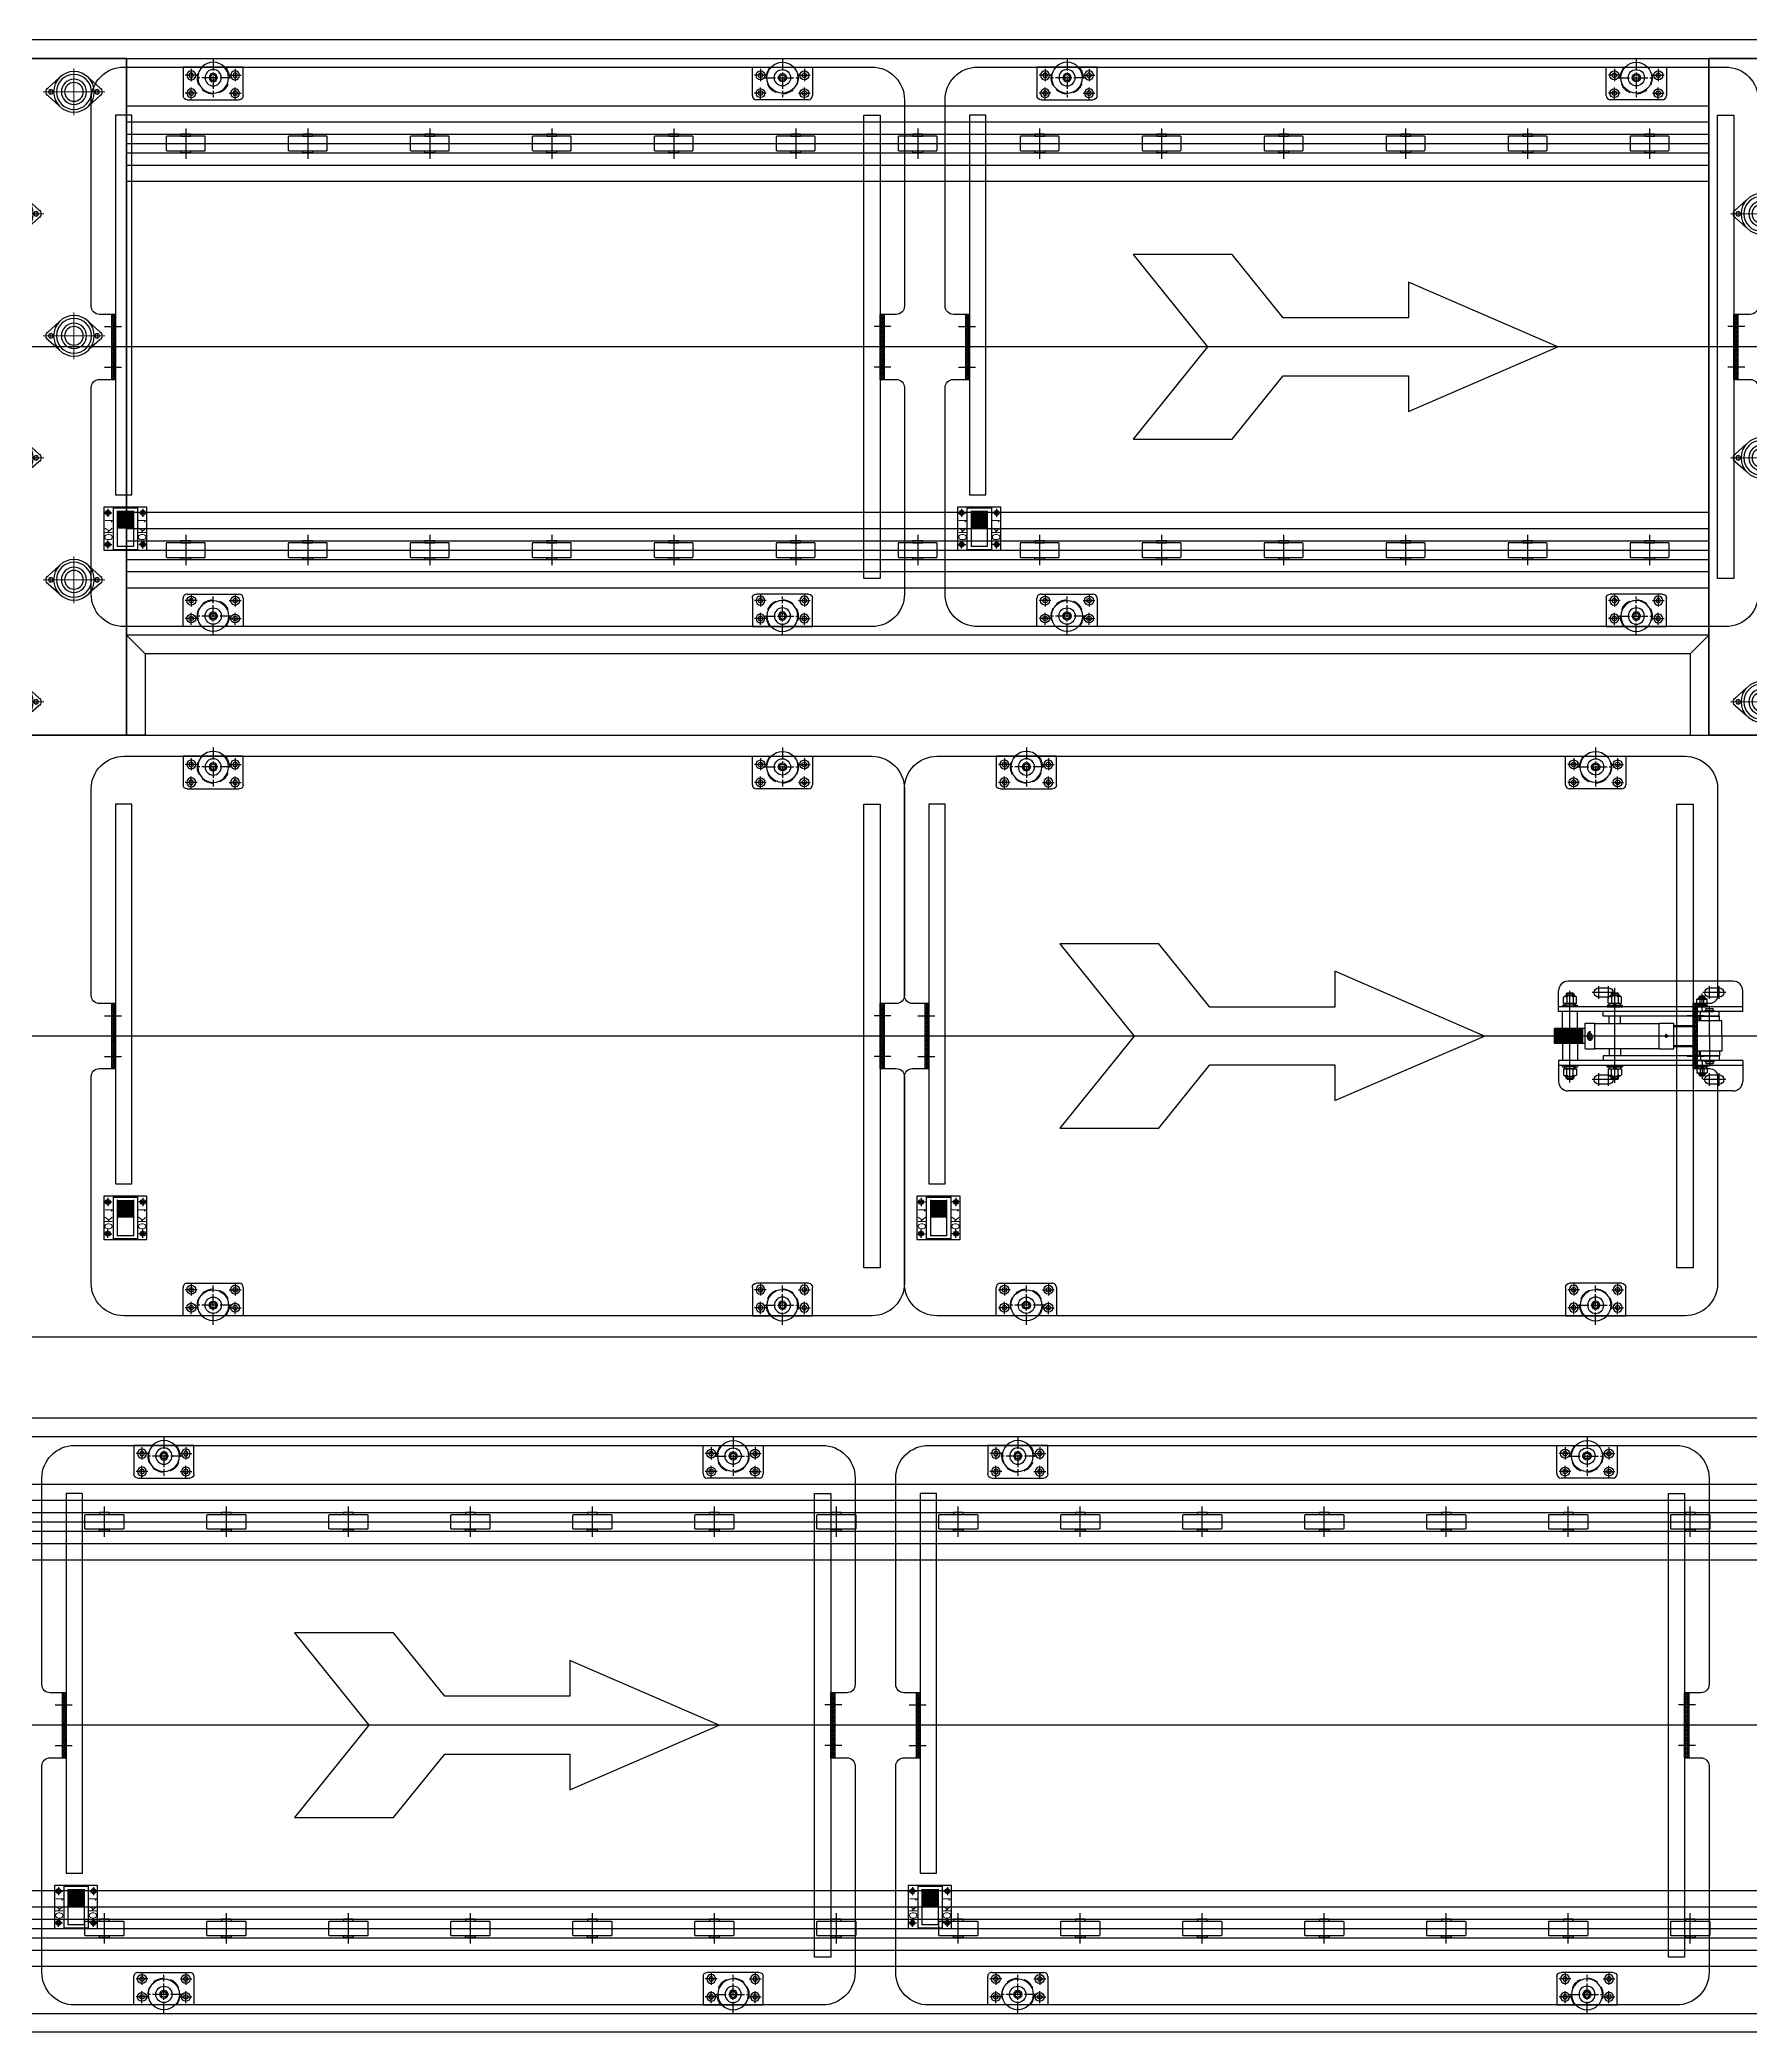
# Model space of a CAD drawing. Extents: x 539033 to 804858, y 468425 to 1263560.
# Drawn here: x 740107 to 742209, y 507646 to 510096 of the extents above; entities that cross this region are included whole.
import ezdxf

# ---------------------------------------------------------------- set-up
doc = ezdxf.new("R2010")
doc.units = 0
doc.header["$LTSCALE"] = 1000
doc.header["$MEASUREMENT"] = 0
for name, pattern in [('1', [0]), ('CENTER', [50.8, 31.75, -6.35, 6.35, -6.35]), ('CENTER2', [1.125, 0.75, -0.125, 0.125, -0.125]), ('DASHED2', [0.375, 0.25, -0.125]), ('HIDDEN', [0.375, 0.25, -0.125])]:
    doc.linetypes.add(name, pattern=pattern)
doc.layers.get('0').update_dxf_attribs({"linetype": 'CONTINUOUS'})
doc.layers.add('2', color=7, linetype='1', lineweight=15)
doc.layers.add('CAXA0', color=7, linetype='CONTINUOUS', lineweight=25)
doc.layers.add('C', color=1, linetype='CONTINUOUS')
doc.layers.add('线体内容', color=7, linetype='CONTINUOUS')
doc.styles.get("Standard").update_dxf_attribs({"font": 'txt.shx', "width": 0.7, "height": 500, "bigfont": 'hzdx.shx'})

# ---------------------------------------------------------------- blocks, each defined once
blk = doc.blocks.new('A$C02164963')
for p, q in [((0, 53), (0, 0)), ((53, 53), (0, 53)), ((11.5, 53), (11.5, 0)), ((11.5, 52), (41.5, 52)), ((41.5, 53), (41.5, 0)), ((53, 0), (53, 53)), ((16.5, 48.5), (16.5, 4.5)), ((36.5, 48.5), (36.5, 4.5)), ((11.5, 1), (41.5, 1)), ((36.5, 4.5), (16.5, 4.5)), ((0, 0), (53, 0))]:
    blk.add_line(p, q)
at = {"color": 1, "linetype": 'CENTER'}
for p, q in [((5, 51), (5, 41)), ((48, 51), (48, 41)), ((0, 46), (10, 46)), ((53, 46), (43, 46)), ((0, 7), (10, 7)), ((5, 2), (5, 12)), ((53, 7), (43, 7)), ((48, 2), (48, 12))]:
    blk.add_line(p, q, dxfattribs=at)
at = {"const_width": 20}
blk.add_lwpolyline([(26.5, 26.5), (26.5, 48.5)], dxfattribs=at)
for centre, radius in [((5, 46), 3), ((5, 46), 1.5), ((48, 46), 3), ((48, 46), 1.5), ((5, 7), 3), ((5, 7), 1.5), ((48, 7), 3), ((48, 7), 1.5)]:
    blk.add_circle(centre, radius)
at = {"text_generation_flag": 4}
for s, p in [('OK', (1.5, 11.8)), ('1', (1.7, 32.2)), ('1', (42.6, 32.2)), ('OK', (42.9, 11.8))]:
    blk.add_text(s, height=9, rotation=90, dxfattribs=at).set_placement(p)
blk = doc.blocks.new('A$C21B97B69')
at = {"color": 1, "linetype": 'CENTER2', "ltscale": 0.02}
for p, q in [((37, 51), (37, 2.9)), ((17.2, 30), (2.7, 30)), ((10, 37.9), (10, 22.7)), ((13.6, 27), (60.4, 27)), ((32, 27), (41.8, 27)), ((56.8, 30), (71.3, 30)), ((64, 37.9), (64, 22.7)), ((17.2, 8), (2.7, 8)), ((10, 0.1), (10, 15.3)), ((56.8, 8), (71.3, 8)), ((64, 0.1), (64, 15.3))]:
    blk.add_line(p, q, dxfattribs=at)
at = {"color": 4}
for p, q in [((0, 40), (74, 40)), ((0, 5), (0, 40)), ((74, 40), (74, 5)), ((69, 0), (5, 0))]:
    blk.add_line(p, q, dxfattribs=at)
for centre, radius in [((10, 30), 5.5), ((10, 30), 2.75), ((37, 27), 19), ((37, 27), 10), ((37, 27), 5), ((37, 27), 3.38), ((64, 30), 5.5), ((64, 30), 2.75), ((10, 8), 5.5), ((10, 8), 2.75), ((64, 8), 5.5), ((64, 8), 2.75)]:
    blk.add_circle(centre, radius, dxfattribs=at)
at = {"color": 4, "linetype": 'HIDDEN', "lineweight": 9, "ltscale": 0.06}
blk.add_arc((36.9, 27), 20, 139.3169, 40.6831, dxfattribs=at)
at = {"color": 4}
for centre, start, end in [((5, 5), 180, 270), ((69, 5), 270, 0)]:
    blk.add_arc(centre, 5, start, end, dxfattribs=at)
blk = doc.blocks.new('A$C2E146BF2')
h = blk.add_hatch()
h.set_pattern_fill('ANSI37', color=2, scale=15, style=0)
h.set_pattern_definition([(135, (109616.842, 27284.7453), (1.325825215, 1.325825215), []), (45, (109616.842, 27284.7453), (1.325825215, -1.325825215), [])])
h.paths.add_polyline_path([(30, 395), (25, 395), (25, 315), (30, 315)])
h = blk.add_hatch()
h.set_pattern_fill('ANSI37', color=2, scale=15, style=0)
h.set_pattern_definition([(45, (-108616.8856, 27284.7453), (-1.325825215, 1.325825215), []), (135, (-108616.8856, 27284.7453), (-1.325825215, -1.325825215), [])])
h.paths.add_polyline_path([(970, 395), (975, 395), (975, 315), (970, 315)])
at = {"color": 1, "linetype": 'CENTER'}
for p, q in [((16.4, 380), (37.3, 380)), ((983.5, 380), (962.6, 380)), ((16.4, 330), (37.3, 330)), ((983.5, 330), (962.6, 330))]:
    blk.add_line(p, q, dxfattribs=at)
at = {"color": 4}
blk.add_lwpolyline([(10, 395, -0.414214), (0, 405), (0, 659, -0.414214), (40, 699), (960, 699, -0.414214), (1000, 659), (1000, 405, -0.414214), (990, 395), (970, 395), (970, 315), (990, 315, -0.414214), (1000, 305), (1000, 51, -0.414214), (960, 11), (40, 11, -0.414214), (0, 51), (0, 305, -0.414214), (10, 315), (30, 315), (30, 395)], format="xyb", close=True, dxfattribs=at)
for points in [[(30, 395), (25, 395), (25, 315), (30, 315)], [(970, 395), (975, 395), (975, 315), (970, 315)]]:
    blk.add_lwpolyline(points, close=True, dxfattribs=at)
at = {"layer": 'CAXA0', "lineweight": 25}
for points in [[(30, 640), (30, 173.1), (50, 173.1), (50, 640)], [(950, 70), (950, 640), (970, 640), (970, 70)]]:
    blk.add_lwpolyline(points, close=True, dxfattribs=at)
at = {"linetype": 'ByBlock', "xscale": -1}
blk.add_blockref('A$C21B97B69', (187, 659), dxfattribs=at)
at = {"linetype": 'ByBlock'}
blk.add_blockref('A$C21B97B69', (813, 659), dxfattribs=at)
blk.add_blockref('A$C02164963', (15.4, 105))
at = {"linetype": 'ByBlock', "rotation": 180}
blk.add_blockref('A$C21B97B69', (187, 51), dxfattribs=at)
at = {"linetype": 'ByBlock', "xscale": -1, "rotation": 180}
blk.add_blockref('A$C21B97B69', (813, 51), dxfattribs=at)
blk = doc.blocks.new('A$C39D3793F')
for p, q in [((6, 33.5), (19.2, 45.2)), ((69.8, 33.5), (56.5, 45.2)), ((6, 23.6), (19.2, 11.9)), ((69.8, 23.6), (56.5, 11.9))]:
    blk.add_line(p, q)
for centre, radius in [((37.9, 28.6), 25), ((37.9, 28.6), 21.5), ((9.4, 28.6), 2.75), ((37.9, 28.6), 15.5), ((37.9, 28.6), 11.5), ((66.4, 28.6), 2.75)]:
    blk.add_circle(centre, radius)
for centre, start, end in [((9.4, 28.6), 124.3878, 235.6122), ((66.4, 28.6), 304.3878, 55.6122)]:
    blk.add_arc(centre, 6, start, end)
at = {"layer": '2', "color": 1, "linetype": 'CENTER'}
for p, q in [((37.9, 57.2), (37.9, 0)), ((0, 28.6), (75.7, 28.6)), ((9.4, 31.1), (9.4, 26)), ((66.4, 31.1), (66.4, 26))]:
    blk.add_line(p, q, dxfattribs=at)
blk = doc.blocks.new('A$C1B1E489D')
for points in [[(0, 0), (1254, 0), (1254, 832), (0, 832)], [(0, 832), (1254, 832), (1254, 0), (0, 0)]]:
    blk.add_lwpolyline(points, close=True)
at = {"extrusion": (0, 0, -1), "zscale": -1, "rotation": 180}
for p in [(-101.6, 819.6), (-251.6, 819.6), (-401.6, 819.6), (-551.6, 819.6), (-701.6, 819.6), (-851.6, 819.6), (-1001.6, 819.6), (-1151.6, 819.6), (-26.6, 669.6), (-176.6, 669.6), (-326.6, 669.6), (-476.6, 669.6), (-626.6, 669.6), (-776.6, 669.6), (-926.6, 669.6), (-1076.6, 669.6), (-101.6, 519.6), (-251.6, 519.6), (-401.6, 519.6), (-551.6, 519.6), (-701.6, 519.6), (-851.6, 519.6), (-1001.6, 519.6), (-1151.6, 519.6), (-26.6, 369.6), (-176.6, 369.6), (-326.6, 369.6), (-476.6, 369.6), (-626.6, 369.6), (-776.6, 369.6), (-926.6, 369.6), (-1076.6, 369.6), (-101.6, 219.6), (-251.6, 219.6), (-401.6, 219.6), (-551.6, 219.6), (-701.6, 219.6), (-851.6, 219.6), (-1001.6, 219.6), (-1151.6, 219.6), (-26.6, 69.6), (-176.6, 69.6), (-326.6, 69.6), (-476.6, 69.6), (-626.6, 69.6), (-776.6, 69.6), (-926.6, 69.6), (-1076.6, 69.6)]:
    blk.add_blockref('A$C39D3793F', p, dxfattribs=at)
blk = doc.blocks.new('A$C7EE138A1')
at = {"color": 3}
for p, q in [((23, 24), (23, 29.8)), ((23, 28.9), (23, 19)), ((23, 18.1), (23, 24))]:
    blk.add_line(p, q, dxfattribs=at)
at = {"layer": 'C', "color": 3, "linetype": 'Continuous'}
for points in [[(0, 24), (0, 30), (2.5, 30), (2.5, 18), (0, 18)], [(23, 24), (23, 30), (20.5, 30), (20.5, 18), (23, 18)]]:
    blk.add_lwpolyline(points, close=True, dxfattribs=at)
blk.add_lwpolyline([(20.5, 1), (20.5, 47, 0.414214), (19.5, 48), (3.5, 48, 0.414214), (2.5, 47), (2.5, 1, 0.414214), (3.5, 0), (19.5, 0, 0.414214)], format="xyb", close=True, dxfattribs=at)
blk = doc.blocks.new('A$C0280721A')
at = {"color": 1, "linetype": 'CENTER'}
blk.add_line((24, 37.3), (24, 0), dxfattribs=at)
at = {"color": 1, "linetype": 'CENTER', "rotation": 90}
blk.add_blockref('A$C7EE138A1', (48, 7.2), dxfattribs=at)
blk = doc.blocks.new('A$C2D7B282C')
for p, q in [((0, 93), (1946, 93)), ((0, 58), (0, 93)), ((1946, 58), (1946, 93)), ((0, 73), (1946, 73)), ((0, 58), (1946, 58)), ((0, 35), (1946, 35)), ((0, 0), (0, 35)), ((1946, 0), (1946, 35)), ((0, 20), (1946, 20)), ((0, 0), (1946, 0))]:
    blk.add_line(p, q)
at = {"color": 1, "linetype": 'CENTER'}
blk.add_line((0, 46.5), (1946, 46.5), dxfattribs=at)
at = {"linetype": 'ByBlock'}
for p in [(49, 27.8), (199, 27.8), (349, 27.8), (499, 27.8), (649, 27.8), (799, 27.8), (949, 27.8), (1099, 27.8), (1249, 27.8), (1399, 27.8), (1549, 27.8), (1699, 27.8), (1849, 27.8)]:
    blk.add_blockref('A$C0280721A', p, dxfattribs=at)
blk = doc.blocks.new('A$C345078F3')
for p, q in [((4577, 783), (4600, 760)), ((6523, 783), (6500, 760))]:
    blk.add_line(p, q)
blk.add_lwpolyline([(23, 660), (23, 1492), (7777, 1492), (7777, 660), (7800, 660), (7800, 1515), (0, 1515), (0, 660)])
at = {"color": 1, "linetype": 'CENTER'}
blk.add_lwpolyline([(7150, 0), (7150, 1137.5), (650, 1137.5), (650, 0)], dxfattribs=at)
at = {"layer": '线体内容', "linetype": 'DASHED2', "ltscale": 100}
blk.add_line((6500, 760), (4600, 760), dxfattribs=at)
for points in [[(6500, 660), (6523, 660), (6523, 783), (4577, 783), (4577, 660), (4600, 660)], [(4600, 760), (4600, 660), (4577, 660)], [(6500, 760), (6500, 660), (6523, 660)]]:
    blk.add_lwpolyline(points, dxfattribs=at)
at = {"linetype": 'ByBlock'}
for name, p in [('A$C1B1E489D', (3323, 660)), ('A$C1B1E489D', (6523, 660)), ('A$C2D7B282C', (4577, 1341)), ('A$C2D7B282C', (4577, 841))]:
    blk.add_blockref(name, p, dxfattribs=at)
blk = doc.blocks.new('A$C7A7E2EDC')
for p, q in [((0, 93), (5246, 93)), ((0, 73), (5246, 73)), ((0, 58), (5246, 58)), ((0, 35), (5246, 35)), ((0, 20), (5246, 20)), ((0, 0), (5246, 0))]:
    blk.add_line(p, q)
at = {"color": 1, "linetype": 'CENTER'}
blk.add_line((0, 46.5), (5246, 46.5), dxfattribs=at)
at = {"linetype": 'ByBlock', "extrusion": (0, 0, -1), "zscale": -1, "rotation": 180}
for p in [(-2149, 65.2), (-2299, 65.2), (-2449, 65.2), (-2599, 65.2), (-2749, 65.2), (-2899, 65.2), (-3049, 65.2), (-3199, 65.2), (-3349, 65.2), (-3499, 65.2), (-3649, 65.2), (-3799, 65.2), (-3949, 65.2), (-4099, 65.2)]:
    blk.add_blockref('A$C0280721A', p, dxfattribs=at)
blk = doc.blocks.new('A$C550B39E1')
at = {"color": 1, "linetype": 'CENTER'}
blk.add_lwpolyline([(7150, 1515), (7150, 377.5), (650, 377.5), (650, 1515)], dxfattribs=at)
blk.add_lwpolyline([(23, 855), (23, 23), (7777, 23), (7777, 855), (7800, 855), (7800, 0), (0, 0), (0, 855)])
at = {"layer": '线体内容', "linetype": 'DASHED2', "ltscale": 100}
blk.add_line((6500, 755), (1300, 755), dxfattribs=at)
blk.add_lwpolyline([(6500, 855), (6523, 855), (6523, 732), (1277, 732), (1277, 855), (1300, 855)], dxfattribs=at)
at = {"linetype": 'ByBlock'}
for p in [(1277, 581), (1277, 81)]:
    blk.add_blockref('A$C7A7E2EDC', p, dxfattribs=at)
blk = doc.blocks.new('A$C49301FC4')
at = {"color": 1}
blk.add_lwpolyline([(173.7, 73.3), (318.5, 73.3), (318.5, 31.9), (491.5, 106.7), (318.5, 181.6), (318.5, 140.2), (173.7, 140.2), (114.6, 213.5), (0, 213.5), (86.1, 106.7), (0, 0), (114.6, 0)], close=True, dxfattribs=at)
blk = doc.blocks.new('A$C5C495115')
at = {"color": 6}
for p, q in [((10.2, 97.7), (10.2, 123.3)), ((224.9, 134.9), (21.8, 134.9)), ((236.5, 97.7), (236.5, 123.3)), ((236.5, 103.5), (10.2, 103.5)), ((14.8, 105.4), (19.5, 105.4)), ((14.8, 105.4), (14.8, 103.5)), ((16, 115.4), (18.9, 117.1)), ((16, 107.8), (16, 115.4)), ((16, 107.8), (32.3, 107.8)), ((17.1, 105.4), (17.1, 107.8)), ((18.3, 104.7), (30.1, 104.7)), ((18.3, 103.5), (18.3, 104.7)), ((18.9, 117.1), (29.4, 117.1)), ((20.6, 120.6), (19.5, 119.4)), ((19.5, 119.4), (19.5, 117.1)), ((19.5, 119.4), (28.8, 119.4)), ((19.5, 104.7), (19.5, 107)), ((19.5, 107), (28.8, 107)), ((19.7, 104.7), (28.5, 104.7)), ((20.1, 115.4), (20.1, 107.8)), ((20.6, 120.6), (27.6, 120.6)), ((20.6, 120.6), (20.6, 117.1)), ((24.1, 107.8), (23.3, 107)), ((26.6, 107.8), (25.8, 107)), ((28.8, 119.4), (27.6, 120.6)), ((27.6, 120.6), (27.6, 117.1)), ((28.2, 115.4), (28.2, 107.8)), ((28.8, 119.4), (28.8, 117.1)), ((28.8, 104.7), (28.8, 107)), ((28.8, 105.4), (33.4, 105.4)), ((32.3, 115.4), (29.4, 117.1)), ((30.1, 103.5), (30.1, 104.7)), ((31.1, 105.4), (31.1, 107.8)), ((32.3, 107.8), (32.3, 115.4)), ((33.4, 103.5), (33.4, 105.4)), ((70, 105.4), (88.6, 105.4)), ((70, 105.4), (70, 103.5)), ((70, 103.5), (88.6, 103.5)), ((71.2, 115.4), (74.1, 117.1)), ((71.2, 107.8), (71.2, 115.4)), ((71.2, 107.8), (87.5, 107.8)), ((72.4, 105.4), (72.4, 107.8)), ((74.1, 117.1), (84.6, 117.1)), ((75.9, 120.6), (74.7, 119.4)), ((74.7, 119.4), (84, 119.4)), ((74.7, 119.4), (74.7, 117.1)), ((75.3, 115.4), (75.3, 107.8)), ((75.9, 120.6), (82.8, 120.6)), ((75.9, 120.6), (75.9, 117.1)), ((79.3, 107.8), (76.9, 105.4)), ((81.8, 107.8), (79.3, 105.4)), ((84, 119.4), (82.8, 120.6)), ((82.8, 120.6), (82.8, 117.1)), ((83.4, 115.4), (83.4, 107.8)), ((84, 119.4), (84, 117.1)), ((87.5, 115.4), (84.6, 117.1)), ((86.3, 105.4), (86.3, 107.8)), ((87.5, 107.8), (87.5, 115.4)), ((88.6, 103.5), (88.6, 105.4)), ((179.5, 105.4), (193.4, 105.4)), ((179.5, 103.5), (179.5, 105.4)), ((179.5, 103.5), (193.4, 103.5)), ((180.1, 112.6), (183, 114.3)), ((180.1, 112.6), (192.9, 112.6)), ((180.1, 107.2), (180.1, 112.6)), ((180.1, 107.2), (192.9, 107.2)), ((181, 105.4), (181, 107.2)), ((183, 115.5), (184.1, 116.7)), ((183, 115.5), (190, 115.5)), ((183, 114.3), (183, 115.5)), ((183, 114.3), (190, 114.3)), ((184.1, 116.7), (188.8, 116.7)), ((184.1, 114.3), (184.1, 116.7)), ((184.1, 107.2), (184.1, 112.6)), ((186.5, 107.2), (184.6, 105.4)), ((188.3, 107.2), (186.5, 105.4)), ((190, 115.5), (188.8, 116.7)), ((188.8, 114.3), (188.8, 116.7)), ((188.8, 107.2), (188.8, 112.6)), ((189.9, 97.7), (189.9, 98.9)), ((189.9, 98.9), (201.5, 98.9)), ((190, 114.3), (190, 115.5)), ((192.9, 112.6), (190, 114.3)), ((191, 101.2), (200.3, 101.2)), ((191, 98.9), (191, 101.2)), ((191.3, 98.9), (200.1, 98.9)), ((191.9, 105.4), (191.9, 107.2)), ((192.9, 107.2), (192.9, 112.6)), ((193.4, 103.5), (193.4, 105.4)), ((200.3, 98.9), (200.3, 101.2)), ((201.5, 97.7), (201.5, 98.9)), ((5.2, 58.2), (5.2, 76.8)), ((43, 76.8), (5.2, 76.8)), ((6.7, 58.2), (6.7, 76.8)), ((8.1, 58.2), (8.1, 76.8)), ((9.6, 58.2), (9.6, 76.8)), ((236.5, 97.7), (10.2, 97.7)), ((11, 58.2), (11, 76.8)), ((12.5, 58.2), (12.5, 76.8)), ((13.9, 58.2), (13.9, 76.8)), ((14.8, 76.8), (14.8, 97.7)), ((15.4, 58.2), (15.4, 76.8)), ((16.9, 58.2), (16.9, 76.8)), ((18.3, 58.2), (18.3, 76.8)), ((19.8, 58.2), (19.8, 76.8)), ((21.2, 58.2), (21.2, 76.8)), ((22.7, 58.2), (22.7, 76.8)), ((24.1, 58.2), (24.1, 76.8)), ((25.6, 58.2), (25.6, 76.8)), ((27, 58.2), (27, 76.8)), ((28.5, 58.2), (28.5, 76.8)), ((29.9, 58.2), (29.9, 76.8)), ((31.4, 58.2), (31.4, 76.8)), ((32.8, 58.2), (32.8, 76.8)), ((33.4, 76.8), (33.4, 97.7)), ((34.3, 58.2), (34.3, 76.8)), ((35.8, 58.2), (35.8, 76.8)), ((37.2, 58.2), (37.2, 76.8)), ((38.7, 58.2), (38.7, 76.8)), ((40.1, 58.2), (40.1, 76.8)), ((43, 51.8), (43, 83.2)), ((43, 83.2), (54.7, 83.2)), ((54.7, 51.8), (54.7, 83.2)), ((54.7, 82.9), (133.7, 82.9)), ((64.9, 91.9), (64.9, 97.7)), ((207.5, 91.9), (64.9, 91.9)), ((72.4, 82.9), (72.4, 91.9)), ((86.3, 82.9), (86.3, 91.9)), ((133.7, 51.8), (133.7, 83.2)), ((133.7, 83.2), (151.8, 83.2)), ((151.8, 51.8), (151.8, 83.2)), ((151.8, 80.2), (177.4, 80.2)), ((151.8, 79.1), (177.4, 79.1)), ((177.2, 97.7), (195.8, 97.7)), ((177.4, 54.7), (177.4, 80.2)), ((210.8, 86.1), (180.6, 86.1)), ((180.6, 67.5), (180.6, 86.1)), ((183, 86.1), (183, 91.9)), ((184.1, 86.1), (184.1, 91.9)), ((184.5, 91.9), (184.5, 97.7)), ((184.5, 91.9), (184.5, 86.1)), ((184.5, 91.9), (207.8, 91.9)), ((191.3, 97.7), (200.1, 97.7)), ((207.5, 91.9), (207.5, 97.7)), ((207.8, 86.1), (207.8, 91.9)), ((210.8, 67.5), (210.8, 86.1)), ((43, 58.2), (5.2, 58.2)), ((14.8, 58.2), (14.8, 37.2)), ((33.4, 58.2), (33.4, 37.2)), ((43, 51.8), (54.7, 51.8)), ((48.8, 62.5), (48.8, 73.1)), ((54.7, 52), (133.7, 52)), ((72.4, 52), (72.4, 43)), ((86.3, 52), (86.3, 43)), ((133.7, 51.8), (151.8, 51.8)), ((142.5, 65.1), (142.5, 70.1)), ((151.8, 55.8), (177.4, 55.8)), ((151.8, 54.7), (177.4, 54.7)), ((177.4, 73.3), (180.6, 73.3)), ((177.4, 61.6), (180.6, 61.6)), ((180.6, 67.5), (180.6, 48.8)), ((210.8, 67.5), (210.8, 48.8)), ((236.5, 37.2), (10.2, 37.2)), ((10.2, 37.2), (10.2, 11.6)), ((236.5, 31.4), (10.2, 31.4)), ((14.8, 29.5), (14.8, 31.4)), ((14.8, 29.5), (19.5, 29.5)), ((16, 27.1), (32.3, 27.1)), ((16, 27.1), (16, 19.5)), ((17.1, 29.5), (17.1, 27.1)), ((18.3, 31.4), (18.3, 30.2)), ((18.3, 30.2), (30.3, 30.2)), ((19.5, 30.2), (19.5, 27.9)), ((19.5, 27.9), (28.8, 27.9)), ((19.7, 30.2), (28.5, 30.2)), ((20.1, 19.5), (20.1, 27.1)), ((24.1, 27.1), (23.3, 27.9)), ((26.6, 27.1), (25.8, 27.9)), ((28.2, 19.5), (28.2, 27.1)), ((28.8, 30.2), (28.8, 27.9)), ((28.8, 29.5), (33.4, 29.5)), ((30.3, 31.4), (30.3, 30.2)), ((31.1, 29.5), (31.1, 27.1)), ((32.3, 27.1), (32.3, 19.5)), ((33.4, 31.4), (33.4, 29.5)), ((207.5, 43), (64.9, 43)), ((64.9, 43), (64.9, 37.2)), ((70, 31.4), (88.6, 31.4)), ((70, 29.5), (70, 31.4)), ((70, 29.5), (88.6, 29.5)), ((71.2, 27.1), (87.5, 27.1)), ((71.2, 27.1), (71.2, 19.5)), ((72.4, 29.5), (72.4, 27.1)), ((75.3, 19.5), (75.3, 27.1)), ((79.3, 27.1), (76.9, 29.5)), ((81.8, 27.1), (79.3, 29.5)), ((83.4, 19.5), (83.4, 27.1)), ((86.3, 29.5), (86.3, 27.1)), ((87.5, 27.1), (87.5, 19.5)), ((88.6, 31.4), (88.6, 29.5)), ((177.2, 37.2), (195.8, 37.2)), ((179.5, 31.4), (179.5, 29.5)), ((179.5, 31.4), (193.4, 31.4)), ((179.5, 29.5), (193.4, 29.5)), ((180.1, 27.7), (180.1, 22.3)), ((180.1, 27.7), (192.9, 27.7)), ((210.8, 48.8), (180.6, 48.8)), ((181, 29.5), (181, 27.7)), ((183, 48.8), (183, 43)), ((184.1, 48.8), (184.1, 43)), ((184.1, 27.7), (184.1, 22.3)), ((184.5, 43), (184.5, 48.8)), ((184.5, 43), (184.5, 37.2)), ((184.5, 43), (207.8, 43)), ((186.5, 27.7), (184.6, 29.5)), ((188.3, 27.7), (186.5, 29.5)), ((188.8, 27.7), (188.8, 22.3)), ((189.9, 37.2), (189.9, 36.1)), ((189.9, 36.1), (201.6, 36.1)), ((191, 36.1), (191, 33.7)), ((191, 33.7), (200.3, 33.7)), ((191.3, 37.2), (200.1, 37.2)), ((191.3, 36.1), (200.1, 36.1)), ((191.9, 29.5), (191.9, 27.7)), ((192.9, 27.7), (192.9, 22.3)), ((193.4, 31.4), (193.4, 29.5)), ((200.3, 36.1), (200.3, 33.7)), ((201.6, 37.2), (201.6, 36.1)), ((207.5, 43), (207.5, 37.2)), ((207.8, 48.8), (207.8, 43)), ((236.5, 37.2), (236.5, 11.6)), ((16, 19.5), (18.9, 17.8)), ((18.9, 17.8), (29.4, 17.8)), ((19.5, 15.5), (19.5, 17.8)), ((20.6, 14.3), (19.5, 15.5)), ((19.5, 15.5), (28.8, 15.5)), ((20.6, 14.3), (20.6, 17.8)), ((20.6, 14.3), (27.6, 14.3)), ((27.6, 14.3), (27.6, 17.8)), ((28.8, 15.5), (27.6, 14.3)), ((28.8, 15.5), (28.8, 17.8)), ((32.3, 19.5), (29.4, 17.8)), ((71.2, 19.5), (74.1, 17.8)), ((74.1, 17.8), (84.6, 17.8)), ((74.7, 15.5), (74.7, 17.8)), ((74.7, 15.5), (84, 15.5)), ((75.9, 14.3), (74.7, 15.5)), ((75.9, 14.3), (75.9, 17.8)), ((75.9, 14.3), (82.8, 14.3)), ((82.8, 14.3), (82.8, 17.8)), ((84, 15.5), (82.8, 14.3)), ((84, 15.5), (84, 17.8)), ((87.5, 19.5), (84.6, 17.8)), ((180.1, 22.3), (183, 20.6)), ((180.1, 22.3), (192.9, 22.3)), ((183, 20.6), (183, 19.4)), ((183, 20.6), (190, 20.6)), ((183, 19.4), (190, 19.4)), ((183, 19.4), (184.1, 18.3)), ((184.1, 20.6), (184.1, 18.3)), ((184.1, 18.3), (188.8, 18.3)), ((188.8, 20.6), (188.8, 18.3)), ((190, 19.4), (188.8, 18.3)), ((192.9, 22.3), (190, 20.6)), ((190, 20.6), (190, 19.4)), ((224.9, 0), (21.8, 0))]:
    blk.add_line(p, q, dxfattribs=at)
at = {"color": 1, "linetype": 'CENTER'}
for p, q in [((24.1, 10.2), (24.1, 123.2)), ((59.8, 113.2), (59.8, 128.7)), ((71.4, 113.2), (71.4, 128.7)), ((79.3, 9.9), (79.3, 126.7)), ((195.8, 113.2), (195.8, 128.7)), ((207.4, 113.2), (207.4, 128.7)), ((79.8, 121), (51.4, 121)), ((186.5, 98.8), (186.5, 119.9)), ((215.8, 121), (187.4, 121)), ((195.7, 67.5), (195.7, 104.6)), ((0, 67.5), (243.8, 67.5)), ((195.7, 67.5), (195.7, 30.3)), ((186.5, 36.1), (186.5, 15)), ((79.8, 14), (51.4, 14)), ((59.8, 6.2), (59.8, 21.7)), ((71.4, 6.2), (71.4, 21.7)), ((215.8, 14), (187.4, 14)), ((195.8, 6.2), (195.8, 21.7)), ((207.4, 6.2), (207.4, 21.7))]:
    blk.add_line(p, q, dxfattribs=at)
at = {"color": 6}
for points in [[(59.8, 126.8), (71.4, 126.8, -1), (71.4, 115.1), (59.8, 115.1, -1)], [(195.8, 126.8), (207.4, 126.8, -1), (207.4, 115.1), (195.8, 115.1, -1)], [(59.8, 19.8), (71.4, 19.8, -1), (71.4, 8.1), (59.8, 8.1, -1)], [(195.8, 19.8), (207.4, 19.8, -1), (207.4, 8.1), (195.8, 8.1, -1)]]:
    blk.add_lwpolyline(points, format="xyb", close=True, dxfattribs=at)
blk.add_lwpolyline([(143.9, 67.5), (143.2, 68.7), (141.7, 68.7), (141, 67.5), (141.7, 66.2), (143.2, 66.2)], close=True, dxfattribs=at)
blk.add_circle((142.5, 67.5), 1.47, dxfattribs=at)
for centre, radius, start, end in [((21.8, 123.3), 11.6, 90, 180), ((224.9, 123.3), 11.6, 0, 90), ((18, 113.3), 2.88, 44.9863, 106.9138), ((24.1, 111.5), 5.65, 90.1385, 136.2587), ((24.1, 111.5), 5.65, 43.7413, 89.8615), ((30.2, 113.3), 2.88, 73.0862, 135.0137), ((73.2, 113.3), 2.88, 44.9863, 106.9138), ((79.4, 111.5), 5.65, 90.1385, 136.2587), ((79.3, 111.5), 5.65, 43.7413, 89.8615), ((85.4, 113.3), 2.88, 73.0862, 135.0137), ((182.1, 110.5), 2.88, 44.9863, 106.9138), ((186.5, 111.2), 2.71, 30.8315, 149.1685), ((190.8, 110.5), 2.88, 73.0862, 135.0137), ((21.8, 11.6), 11.6, 180, 270), ((18, 21.6), 2.88, 253.0862, 315.0137), ((24.1, 23.4), 5.65, 223.7413, 269.8615), ((24.1, 23.4), 5.65, 270.1385, 316.2587), ((30.2, 21.6), 2.88, 224.9863, 286.9138), ((73.2, 21.6), 2.88, 253.0862, 315.0137), ((79.4, 23.4), 5.65, 223.7413, 269.8615), ((79.3, 23.4), 5.65, 270.1385, 316.2587), ((85.4, 21.6), 2.88, 224.9863, 286.9138), ((182.1, 24.4), 2.88, 253.0862, 315.0137), ((186.5, 23.7), 2.71, 210.8315, 329.1685), ((190.8, 24.4), 2.88, 224.9863, 286.9138), ((224.9, 11.6), 11.6, 270, 0)]:
    blk.add_arc(centre, radius, start, end, dxfattribs=at)
for major_axis, ratio, start_param, end_param in [((0, -5.23), 0.646868, 2.866308, 7.562214), ((0, -3.29), 0.665997, 3.141593, 9.424778)]:
    blk.add_ellipse((48.8, 67.5), major_axis=major_axis, ratio=ratio, start_param=start_param, end_param=end_param, dxfattribs=at)

msp = doc.modelspace()

# ---------------------------------------------------------------- linework, layer by layer
at = {"color": 3}
for p, q in [((698845.6, 509240.9), (745565.6, 509240.9)), ((698845.6, 508500.9), (745565.6, 508500.9))]:
    msp.add_line(p, q, dxfattribs=at)
at = {"color": 1, "linetype": 'CENTER'}
msp.add_line((698845.6, 508870.9), (745565.6, 508870.9), dxfattribs=at)

# ---------------------------------------------------------------- block references
at = {"linetype": 'ByBlock'}
for name, p in [('A$C345078F3', (735636.2, 508580.9)), ('A$C2E146BF2', (740169.9, 509363.3)), ('A$C2E146BF2', (741219.9, 509363.3)), ('A$C2E146BF2', (740169.9, 508515.8)), ('A$C2E146BF2', (741169.9, 508515.8)), ('A$C550B39E1', (736736.2, 507645.9)), ('A$C5C495115', (741964.2, 508803.4)), ('A$C2E146BF2', (740109.3, 507668.3)), ('A$C2E146BF2', (741159.3, 507668.3))]:
    msp.add_blockref(name, p, dxfattribs=at)
at = {"xscale": 1.0625, "yscale": 1.0625, "zscale": 1.0625}
for p in [(741451.2, 509605), (741360.9, 508757.5), (740420, 507910)]:
    msp.add_blockref('A$C49301FC4', p, dxfattribs=at)

doc.saveas('drawing.dxf')
